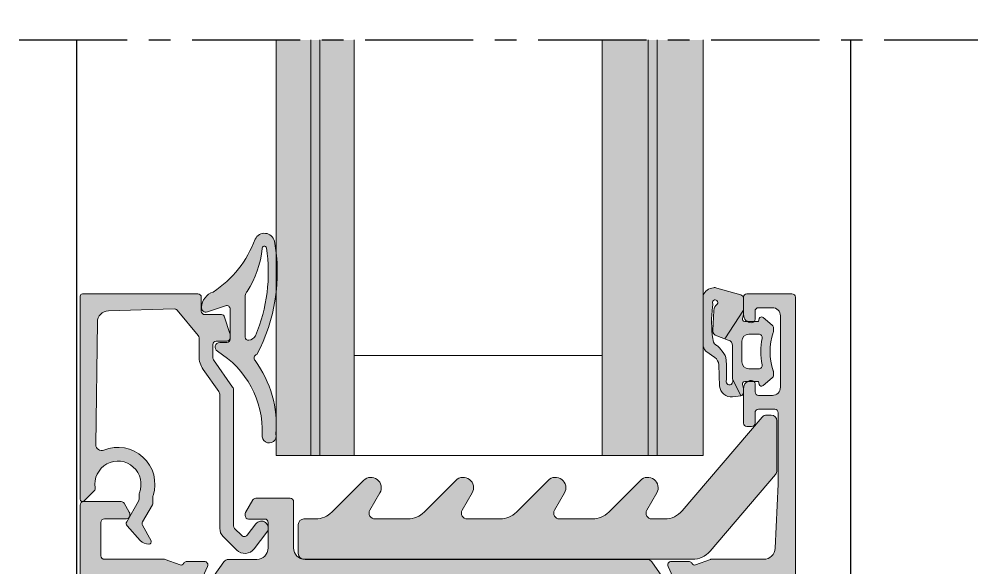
# Model space of a CAD drawing. Header units: millimetres. Extents: x -576 to 4430, y -1196 to 2690.
# Drawn here: x 2105.23 to 2146.53, y -722.41 to -698.63 of the extents above; entities that cross this region are included whole.
import ezdxf

# ---------------------------------------------------------------- set-up
doc = ezdxf.new("R2010")
doc.units = ezdxf.units.MM
doc.header["$LTSCALE"] = 0.25
doc.header["$MEASUREMENT"] = 0
doc.linetypes.add('CENTER', pattern=[2, 1.25, -0.25, 0.25, -0.25])
for name, color, linetype, lineweight in [('01_Aluminium [Thin]', 141, 'Continuous', 18), ('01_Fill Glass', 254, 'Continuous', 0), ('01_Fill Plastic', 253, 'Continuous', 0), ('01_Fill Polyamide', 10, 'Continuous', 0), ('01_Glazing [Thin]', 6, 'Continuous', 18), ('01_Plastic', 3, 'Continuous', 20), ('01_Polyamide [Thin]', 201, 'Continuous', 18)]:
    doc.layers.add(name, color=color, linetype=linetype, lineweight=lineweight)
doc.layers.add('01_Fill 2°material', color=7, linetype='Continuous', lineweight=0, true_color=0xbfbfbf)
doc.layers.add('01_Fill Aluminum', color=7, linetype='Continuous', lineweight=0, true_color=0xdcdcdc)
doc.layers.add('ASSI', color=1, linetype='CENTER')
doc.layers.add('FINE', color=7, linetype='Continuous')

msp = doc.modelspace()

# ---------------------------------------------------------------- hatches: boundary and pattern name
at = {"layer": '01_Fill 2°material', "ltscale": 0.25}
h = msp.add_hatch(color=256, dxfattribs=at)
h.dxf.hatch_style = 1
edge = h.paths.add_edge_path()
edge.add_arc((2135.377985371025, -710.517764206073), 0.2500000000006058, 68.23312394542693, 101.9635486728974)
edge.add_arc((2135.381624214049, -710.8132235094849), 0.5428696929898681, 95.86373775345935, 157.4037830356056)
edge.add_line((2134.880427593429, -710.6046343174226), (2134.880427593414, -712.7138623764026))
edge.add_arc((2135.279970812252, -712.7329730090564), 0.4000000000000318, 177.2615610439472, 225.2880709756912)
edge.add_line((2134.998553741633, -713.0172342135215), (2135.389968872682, -713.2986681926))
edge.add_arc((2135.156457366001, -713.6234333019452), 0.4000000000002781, 2.472524747665773, 54.28323774687931, ccw=False)
edge.add_line((2135.556084975472, -713.60617717988), (2135.596285147352, -714.5371568361375))
edge.add_arc((2136.094886124858, -714.4997795004679), 0.4999999999926932, 184.2871264373142, 277.0063922753102)
edge.add_line((2136.155876163507, -714.9960457749398), (2136.506708659097, -714.952929229315))
edge.add_line((2136.506708659097, -714.952929229315), (2136.155427575895, -714.2199284194016))
edge.add_arc((2135.945373804434, -714.3009884725466), 0.2251517690805374, -44.01032724386289, 21.101673398898583, ccw=False)
edge.add_arc((2136.107867809725, -714.4771975688777), 0.01978431694102304, 91.6265369709658, 140.6462485168787)
edge.add_arc((2136.020541727142, -714.3378939074578), 0.1457933144468498, 148.0507189485676, 299.60656444450893, ccw=False)
edge.add_line((2135.896833642478, -714.2607446992547), (2135.893637459084, -713.655063919618))
edge.add_line((2135.893637459084, -713.655063919618), (2135.874536698801, -713.3765974175953))
edge.add_arc((2136.499271770717, -713.1314255576967), 0.6711208169678048, 186.9045579728297, 201.4270942280724, ccw=False)
edge.add_line((2135.833018068415, -713.2121048929489), (2135.747360384391, -713.0755292603467))
edge.add_line((2135.747360384391, -713.0755292603467), (2135.589828680875, -712.8781750877101))
edge.add_arc((2135.065675587435, -713.3894147680862), 0.7321901912429457, 44.28544439673465, 57.09756248402728)
edge.add_line((2135.463408745061, -712.7746702589798), (2135.430892805532, -712.7528508259015))
edge.add_arc((2135.653517667199, -712.4767970731623), 0.3546371433360143, 180.1939987252208, 231.1153944650085, ccw=False)
edge.add_arc((2140.491464564474, -711.7264694537675), 5.24668493684652, 173.0933286180758, 188.2353001351933, ccw=False)
edge.add_arc((2135.047106378271, -711.0123350771069), 0.2500000000000436, 340.5593035828004, 370.0902391110739)
edge.add_arc((2135.397342518137, -710.9145955031531), 0.117247234685073, -36.65227182053178, 207.3904620052812, ccw=False)
edge.add_arc((2135.724337348034, -711.2822780352221), 0.3779901298675551, 128.041667941924, 177.3249903358306)
edge.add_line((2135.346759104157, -711.2646369460194), (2135.293741196477, -712.1210775224413))
edge.add_arc((2135.543741196477, -712.1210775224422), 0.25, 180.0000000000163, 255.0000000000189)
edge.add_line((2135.479036435202, -712.362558979014), (2135.821182082726, -712.4847239679734))
edge.add_line((2135.821182082726, -712.4847239679734), (2136.63042759315, -711.2374484823681))
edge.add_line((2136.63042759315, -711.2374484823681), (2136.63042759315, -710.7273350130731))
edge.add_arc((2136.480427593151, -710.7273350130722), 0.1499999999998352, 5.44510961466554e-12, 75.00000000170918)
edge.add_line((2136.519250449911, -710.582446139128), (2135.470693119907, -710.2855891141749))
at = {"layer": '01_Fill Aluminum', "ltscale": 0.25}
h = msp.add_hatch(color=256, dxfattribs=at)
h.dxf.hatch_style = 1
h.paths.add_polyline_path([(2114.140520826515, -711.5410871608746, 0.3249196962328215), (2113.997862349071, -711.437439710031), (2113.280428497777, -711.437439710031, -0.4142136209387942), (2113.130428497777, -711.2874396800377), (2113.13042861775, -710.6874407646428, 0.4142136209387945), (2112.98042861775, -710.5374407346495), (2107.980427593151, -710.537440734653, 0.414213562372886), (2107.880427593151, -710.6374407346532), (2107.880427593151, -719.4374407346531, 0.6681786379191045), (2108.051138271269, -719.5081514127718), (2108.488116456859, -719.0711732271825, 0.2397131860926613), (2108.53023599481, -718.9418469165589, -1.314619193601687), (2110.445051094259, -719.1620585344397, 0.09647240044978941), (2110.434087804047, -719.2183505705668), (2110.434087804047, -719.4374407346527, -0.1316524975874019), (2110.413991614614, -719.5124407346527), (2109.894846886906, -720.4116257795249, 0.3249196962327333), (2109.913278973652, -720.5869953704788), (2110.482397760649, -721.2190658177428, 0.2214433755513782), (2110.870941149663, -721.3842124175279, 0.5436583071637737), (2110.951258773002, -721.2368236822138), (2110.584395539765, -720.5604292961413, -0.2608278656960112), (2110.586346077735, -720.4139140476163), (2111.013991614614, -719.6732102501118, 0.1316524975878757), (2111.034087804047, -719.5982102501113), (2111.034087804046, -719.3226111968438, -0.0779544485898487), (2111.0412922519, -719.2766826622791, 0.639470901000181), (2108.904269128431, -717.3092252736759, -0.5356632447755438), (2108.558352643289, -717.0777287310942), (2108.624455433453, -711.7672263561136, -0.4022031260866216), (2109.110052333129, -711.2736560310695), (2111.956138713587, -711.1918577962047, -0.2378242316413792), (2112.080080015336, -711.2455104369992), (2112.995608386915, -712.3429116692603, -0.175594690743705), (2113.03042824232, -712.4390029502963), (2113.030428242319, -713.236099675386, 0.153914743281713), (2113.211276247834, -713.8096761828643), (2113.885215591773, -714.7721611357039, -0.1539147432815865), (2113.930427593152, -714.9155552625735), (2113.930427593151, -720.6979342281198, 0.1989123673796786), (2114.076874202558, -721.0514876187132), (2114.663274652701, -721.6378880688563, 0.4579875136935398), (2115.418386335944, -721.5822456340948), (2115.96834177089, -720.866275161419, 1.000038316706575), (2115.492499409545, -720.5007973281365), (2115.111080231029, -720.9974342843833, -0.4529657504803072), (2114.886050122603, -721.0121354013341), (2114.574361575973, -720.7004468547044, -0.1989123673796591), (2114.530427593151, -720.5943808375268), (2114.530427593151, -714.7263759606068, 0.1539147432816346), (2114.485215591772, -714.582981833737), (2113.657555443147, -713.4009608606617, -0.1539147432816347), (2113.63042824232, -713.3149243845403), (2113.63042824232, -712.7374397100309, -0.4142135623730951), (2113.78042824232, -712.587439710031), (2114.230428701863, -712.587439710031, 0.414213562373095), (2114.380428701863, -712.4374397100308), (2114.380428701863, -712.3032053453206, 0.07870170682469588), (2114.373087179308, -712.2568527961647)])
h = msp.add_hatch(color=256, dxfattribs=at)
h.dxf.hatch_style = 1
h.paths.add_polyline_path([(2133.498356306611, -722.135002125779), (2134.287820426015, -722.1402306751697, -0.2944133975670919), (2134.39438384249, -722.209936542743), (2134.397667993518, -722.2173128667222, 0.3927928019775445), (2134.544769167466, -722.2800899576422), (2135.219538309797, -722.0374484823669), (2137.503647149031, -722.0374484823678, 0.4008390878227155), (2138.003121037877, -721.5603795608683), (2138.13042759315, -718.7874484823683), (2138.13042759315, -715.6874484823685, 0.4142135623729043), (2137.98042759315, -715.5374484823683), (2137.28042759315, -715.5374484823678, 0.4142135623729892), (2137.13042759315, -715.6874484823679), (2137.130427593149, -716.1374484823687, -0.4142135623728002), (2136.98042759315, -716.2874484823678), (2136.78042759315, -716.2874484823678, -0.414213562373095), (2136.63042759315, -716.137448482368), (2136.63042759315, -714.6374484823677, -0.414213562372908), (2136.98042759315, -714.2874484823678, -0.4142135623732821), (2137.13042759315, -714.437448482368), (2137.13042759315, -714.787448482368, 0.414213562373317), (2137.28042759315, -714.9374484823684), (2137.88042759315, -714.9374484823679, 0.4142135623728727), (2138.23042759315, -714.5874484823681), (2138.23042759315, -711.4874484823681, 0.4142135623730949), (2137.88042759315, -711.1374484823682), (2137.280427593149, -711.1374484823682, 0.4142135623727136), (2137.13042759315, -711.2874484823673), (2137.13042759315, -711.6374484823681, -0.4142135623722968), (2136.98042759315, -711.7874484823678, -0.4142135623733343), (2136.63042759315, -711.4374484823687), (2136.63042759315, -710.6874484823684, -0.4142135623732683), (2136.78042759315, -710.5374484823683), (2138.730427593149, -710.5374484823683, -0.4142135623730813), (2138.880427593149, -710.6874484823677), (2138.880427593151, -751.2874484823683, -0.4142135623731865), (2138.630427593151, -751.5374484823683), (2137.030427593151, -751.5374484823678, -0.4142135623728911), (2136.880427593151, -751.387448482368), (2136.880427593151, -750.3374484823682, -0.414213562373227), (2137.030427593151, -750.1874484823679), (2137.230427593151, -750.1874484823679, -0.4142135623733881), (2137.380427593151, -750.3374484823685), (2137.380427593151, -750.787448482368, 0.4142135623737749), (2137.530427593151, -750.9374484823684), (2137.879416353966, -750.9374484823679, 0.4142135623723565), (2138.029416353965, -750.7874484823682), (2138.029416353966, -750.4124484823676, -0.2679491924303127), (2138.104416353965, -750.2825446718002, 0.2679491924305792), (2138.179416353965, -750.1526408612326), (2138.179416353966, -747.9222561035033, 0.2679491924313815), (2138.104416353965, -747.7923522929356, -0.267949192431324), (2138.029416353966, -747.6624484823681), (2138.029416353966, -747.2874484823681, 0.4142135623727135), (2137.879416353966, -747.1374484823682), (2137.530427593151, -747.1374484823677, 0.4142135623731781), (2137.380427593151, -747.2874484823675), (2137.380427593151, -747.7374484823677, -0.4142135623727968), (2137.230427593151, -747.8874484823677), (2137.030427593151, -747.8874484823677, -0.4142135623730949), (2136.880427593151, -747.7374484823678), (2136.880427593151, -745.9374484823683, -0.4142135623730949), (2137.030427593151, -745.7874484823683), (2137.380427593151, -745.7874484823683, -0.4142135623730952), (2137.53042759315, -745.9374484823682), (2137.53042759315, -746.387448482368, 0.4142135623730951), (2137.68042759315, -746.5374484823678), (2137.980427593151, -746.5374484823678, 0.4142135623730951), (2138.130427593151, -746.3874484823679), (2138.130427593151, -738.137448482368, 0.414213562373095), (2137.980427593151, -737.9874484823681), (2137.680427593151, -737.9874484823681, 0.4142135623730948), (2137.530427593151, -738.1374484823682), (2137.530427593151, -738.5874484823678, -0.414213562373095), (2137.380427593151, -738.7374484823677), (2137.030427593151, -738.7374484823677, -0.4142135623729665), (2136.880427593151, -738.587448482368), (2136.880427593151, -737.5374484823682, -0.4142135623732234), (2137.03042759315, -737.3874484823682), (2137.980427593151, -737.3874484823682, 0.414213562373095), (2138.130427593151, -737.2374484823681), (2138.130427593151, -736.8871671371421), (2138.003121037877, -734.114236058629, 0.4008390878226632), (2137.503647149031, -733.6371671371294), (2134.930427593148, -733.6371671371298), (2134.780427593148, -733.4871671371297), (2134.630427593148, -733.6371671371298), (2132.630427593151, -733.6371671371298, -0.414213562373095), (2132.380427593151, -733.3871671371298), (2132.380427593151, -733.137167137128, -0.4142135623730951), (2132.630427593151, -732.887167137128, 0.4142135623730951), (2132.880427593151, -732.637167137128), (2132.880427593151, -729.2255177663204, 0.3163632502771351), (2132.781184507206, -729.0843663027233), (2132.044769167466, -728.8195573580933, 0.4030676595764337), (2131.895961644643, -728.8859966009276, -0.3037679387649124), (2131.787820426015, -728.9594166405655), (2130.998356306611, -728.9646451899562, -0.5465408765687934), (2130.860603071996, -728.7530306928612), (2131.335324965266, -727.6993995231757, -0.1779750489193862), (2131.407792933312, -727.6254943212933), (2131.661504377073, -727.505134716001, -0.577350269188966), (2131.804040508965, -727.6035392438689), (2131.799389590621, -727.6610866355726, 0.2679491924307316), (2131.86368127905, -727.7966099870616), (2132.678059567179, -728.3588429443134), (2132.769402840492, -728.3995115903581, 0.855495286058528), (2132.930422994916, -728.1506726665428, -0.2134110148108514), (2132.880427593151, -728.0388733806243), (2132.880427593151, -726.1124801787153, 0.5296555916962286), (2132.675129256038, -725.9730452694832, 0.2356194661248397), (2132.541679474148, -725.9844475591237), (2131.782528556335, -726.4478352584429, -0.5855240683198659), (2131.630427593151, -726.3624801787154), (2131.630427593151, -725.6496885620026, -0.2614125764230867), (2131.86992277723, -725.2229131633648), (2132.013305888434, -725.1353917384905, -0.1378721067474935), (2132.273810704354, -725.0621671371282), (2133.980427593221, -725.0621671371282, 0.414213562373095), (2134.130427593221, -724.9121671371281), (2134.130427593221, -724.737167137063, -0.58552406831972), (2134.282528556405, -724.6518120573354), (2135.041679474148, -725.1151997566114, 0.2356194661233893), (2135.175129256038, -725.1266020462523, 0.5296555916971453), (2135.380427593151, -724.9871671370202), (2135.380427593151, -723.0607739351107, -0.2134110148108923), (2135.430422994915, -722.9489746491926, 0.8554952860603914), (2135.269402840491, -722.7001357253775), (2135.178059567179, -722.7408043714222), (2134.36368127905, -723.3030373286734, 0.3390268321755232), (2134.299671656229, -723.4738860320879, -0.6556531355645032), (2134.161504377073, -723.5945125997345), (2133.907792933311, -723.4741529944415, -0.1779757333226112), (2133.835324801759, -723.4002474296591), (2133.360603071996, -722.3466166228743, -0.5465408765687958)])
h.paths.add_polyline_path([(2133.780427593151, -726.0371671371281), (2134.630427593148, -726.0371671371281), (2134.780427593148, -725.887167137128), (2134.930427593148, -726.0371671371281), (2136.030427593151, -726.0371671371281, 0.4142135623730951), (2136.180427593151, -725.8871671371282), (2136.180427593151, -722.9374484823663, -0.4142135623731757), (2136.330427593151, -722.787448482366), (2137.980427593151, -722.7874484823665, -0.4142135623730129), (2138.130427593151, -722.9374484823666), (2138.130427593151, -732.7371671371286, -0.4142135623730936), (2137.980427593151, -732.887167137128), (2133.780427593151, -732.887167137128, -0.4142135623730742), (2133.630427593152, -732.7371671371284), (2133.630427593151, -726.1871671371282, -0.4142135623731156)], flags=16)
h = msp.add_hatch(color=256, dxfattribs=at)
h.dxf.hatch_style = 1
h.paths.add_polyline_path([(2111.330432191456, -722.9489746491928, -0.2134110148111679), (2111.380427593221, -723.0607739351111), (2111.380427593221, -724.9871671370204, 0.5296555916975583), (2111.585725930334, -725.1266020462522, 0.2356194661236414), (2111.719175712223, -725.1151997566114), (2112.478326629966, -724.6518120573354, -0.5855240683197204), (2112.630427593151, -724.737167137063), (2112.630427593151, -724.9121671371283, 0.414213562373095), (2112.78042759315, -725.0621671371282), (2114.487044482018, -725.0621671371282, -0.1378721067474934), (2114.747549297937, -725.1353917384905), (2114.890932409141, -725.2229131633648, -0.2614125764230868), (2115.130427593221, -725.6496885620026), (2115.130427593221, -726.3624801787154, -0.5855240683198655), (2114.978326630036, -726.4478352584429), (2114.219175712223, -725.9844475591237, 0.2356194661248353), (2114.085725930333, -725.9730452694832, 0.5296555916962247), (2113.880427593221, -726.1124801787153), (2113.880427593221, -728.0388733806243, -0.2134110148108538), (2113.830432191456, -728.1506726665428, 0.8554952860585355), (2113.991452345879, -728.3995115903581), (2114.082795619192, -728.3588429443134), (2114.897173907321, -727.7966099870619, 0.3390268321755298), (2114.961183530142, -727.6257612836476, -0.6556531355640814), (2115.099350809298, -727.505134716001), (2115.35306225306, -727.6254943212933, -0.1779757333230815), (2115.425530384612, -727.6993998860762), (2115.900252114375, -728.7530306928612, -0.5465408765686788), (2115.76249887976, -728.9646451899562), (2114.973034760356, -728.9594166405655, -0.2944133975748449), (2114.866471343879, -728.8897107729889), (2114.863187192855, -728.8823344490165, 0.3927928019857287), (2114.716086018905, -728.8195573580934), (2113.979670679095, -729.084366302749, 0.3163632502770414), (2113.88042759315, -729.2255177663459), (2113.88042759315, -732.637167137128, 0.4142135623730951), (2114.13042759315, -732.887167137128, -0.4142135623730951), (2114.38042759315, -733.137167137128), (2114.38042759315, -733.3871671371298, -0.414213562373095), (2114.13042759315, -733.6371671371298), (2112.130427593154, -733.6371671371298), (2111.980427593154, -733.4871671371297), (2111.830427593154, -733.6371671371298), (2109.25720803727, -733.6371671371294, 0.400839087822616), (2108.757734148424, -734.1142360586288), (2108.63042759315, -736.8871671371421), (2108.63042759315, -737.2374484823681, 0.4142135623730952), (2108.78042759315, -737.3874484823682), (2109.730427593151, -737.3874484823682, -0.4142135623733485), (2109.880427593151, -737.5374484823684), (2109.88042759315, -738.587448482368, -0.4142135623728418), (2109.73042759315, -738.7374484823677), (2109.38042759315, -738.7374484823677, -0.4142135623730952), (2109.23042759315, -738.5874484823676), (2109.23042759315, -738.137448482368, 0.4142135623730951), (2109.08042759315, -737.9874484823681), (2108.78042759315, -737.9874484823681, 0.4142135623730951), (2108.630427593151, -738.137448482368), (2108.630427593151, -746.3874484823681, 0.4142135623731019), (2108.78042759315, -746.5374484823678), (2109.080427593151, -746.5374484823678, 0.4142135623730916), (2109.230427593151, -746.387448482368), (2109.230427593151, -745.9374484823684, -0.4142135623730951), (2109.380427593151, -745.7874484823683), (2109.73042759315, -745.7874484823683, -0.4142135623730951), (2109.88042759315, -745.9374484823683), (2109.88042759315, -747.7374484823678, -0.4142135623730948), (2109.73042759315, -747.8874484823677), (2109.530427593151, -747.8874484823677, -0.4142135623725055), (2109.380427593151, -747.7374484823681), (2109.38042759315, -747.2874484823673, 0.4142135623728868), (2109.23042759315, -747.1374484823677), (2108.881438832335, -747.1374484823682, 0.4142135623730672), (2108.731438832335, -747.2874484823683), (2108.731438832336, -747.6624484823674, -0.2679491924319278), (2108.656438832335, -747.7923522929354, 0.267949192431714), (2108.581438832335, -747.9222561035034), (2108.581438832336, -750.1526408612327, 0.2679491924305985), (2108.656438832336, -750.2825446718002, -0.2679491924307155), (2108.731438832336, -750.4124484823678), (2108.731438832336, -750.7874484823681, 0.4142135623727136), (2108.881438832335, -750.9374484823679), (2109.23042759315, -750.9374484823684, 0.4142135623740663), (2109.380427593151, -750.7874484823675), (2109.38042759315, -750.3374484823687, -0.4142135623736847), (2109.53042759315, -750.1874484823679), (2109.73042759315, -750.1874484823679, -0.4142135623733518), (2109.880427593151, -750.3374484823685), (2109.88042759315, -751.3874484823682, -0.414213562372755), (2109.73042759315, -751.5374484823678), (2108.130427593151, -751.5374484823683, -0.4142135623731783), (2107.880427593151, -751.2874484823683), (2107.880427593151, -719.6874484823661, -0.4142135623735874), (2108.030427593151, -719.537448482366), (2109.655149918176, -719.5374484823687, -0.2679491924307036), (2109.785053728744, -719.6124484823689), (2110.010331403717, -720.0026408612331, -0.1316524975873677), (2110.030427593149, -720.077640861233), (2110.030427593149, -720.1374484823695, -0.4142135623736557), (2109.880427593149, -720.2874484823697), (2108.930427593149, -720.2874484823678, 0.414213562373194), (2108.780427593149, -720.437448482368), (2108.780427593147, -721.8874484823674, 0.4142135623736569), (2108.930427593147, -722.0374484823678), (2111.541316876574, -722.0374484823669), (2112.216086018905, -722.2800899576422, 0.4030676595767079), (2112.364893541729, -722.2136507148078, -0.3037679387654012), (2112.473034760356, -722.1402306751697), (2113.26249887976, -722.135002125779, -0.546540876568679), (2113.400252114375, -722.3466166228743), (2112.925530221105, -723.4002477925594, -0.1779750489191), (2112.85306225306, -723.4741529944415), (2112.599350809299, -723.5945125997346, -0.5773502691920697), (2112.456814677405, -723.4961080718656), (2112.461465595751, -723.4385606801638, 0.2679491924329355), (2112.397173907322, -723.3030373286734), (2111.582795619192, -722.7408043714222), (2111.49145234588, -722.7001357253774, 0.8554952860608576)])
h.paths.add_polyline_path([(2113.13042759315, -726.187167137128), (2113.13042759315, -732.7371671371282, -0.4142135623730943), (2112.98042759315, -732.887167137128), (2108.78042759315, -732.887167137128, -0.4142135623730975), (2108.630427593151, -732.7371671371288), (2108.630427593151, -722.9374484823659, -0.4142135623730138), (2108.78042759315, -722.7874484823665), (2110.43042759315, -722.787448482366, -0.4142135623731757), (2110.58042759315, -722.9374484823663), (2110.58042759315, -725.8871671371282, 0.414213562373095), (2110.73042759315, -726.0371671371281), (2111.830427593153, -726.0371671371281), (2111.980427593154, -725.887167137128), (2112.130427593153, -726.0371671371281), (2112.98042759315, -726.0371671371281, -0.4142135623730951)], flags=16)
at = {"layer": '01_Fill Glass', "ltscale": 0.25}
h = msp.add_hatch(color=256, dxfattribs=at)
h.dxf.hatch_style = 1
h.paths.add_polyline_path([(2134.880427593149, -678.5374484823665), (2130.50042759315, -678.5374484823665), (2130.50042759315, -696.5374484823665), (2134.880427593149, -696.5374484823665)])
h.paths.add_polyline_path([(2119.760427593149, -678.5374484823665), (2116.380427593149, -678.5374484823665), (2116.380427593149, -679.7475284466138, -0.009875428641327755), (2116.380427593149, -679.9342503595614), (2116.380427593149, -685.6568813185878, -0.05323101516595719), (2116.380427593149, -687.2694245564214), (2116.380427593149, -696.5374484823665), (2119.760427593149, -696.5374484823665)])
h.paths.add_polyline_path([(2119.760427593149, -699.5374484823665), (2116.380427593149, -699.5374484823665), (2116.380427593149, -708.8054724083081, -0.05323101516622317), (2116.380427593149, -710.4180156461496), (2116.380427593149, -716.1406466051301, -0.009875428645835823), (2116.380427593149, -716.3273685181628), (2116.380427593149, -717.5374484823665), (2119.760427593149, -717.5374484823665)])
h.paths.add_polyline_path([(2134.880427593149, -699.5374484823665), (2130.500427593149, -699.5374484823665), (2130.500427593149, -717.5374484823665), (2134.880427593149, -717.5374484823665)])
at = {"layer": '01_Fill Plastic', "ltscale": 0.25}
h = msp.add_hatch(color=256, dxfattribs=at)
h.dxf.hatch_style = 1
h.paths.add_polyline_path([(2115.537707244891, -713.1709741509903, 0.1686678630860105), (2116.299786554383, -708.2473571221967, 0.6985064420418032), (2115.465650901033, -708.1667287239611, -0.1590991144742027), (2113.647205372531, -710.4571534281813, 0.3028165420599411), (2113.132734457365, -711.1112046608399, 0.5367706748599178), (2113.395277483967, -711.3166411648644), (2114.183060280811, -711.0544512016695, -0.511772545500896), (2114.380428701863, -711.1967755941221), (2114.380428701863, -712.496775594122, -0.4142135623730953), (2114.230428701863, -712.6467755941221), (2113.930428701863, -712.6467755941221, 0.7542161407887289), (2113.826848892354, -713.0238083783361, -0.2719701154557049), (2115.768478421556, -716.6360973866776, 1.248094821065304), (2116.366395472283, -716.6097257921292, 0.1806414587843608), (2115.459016588193, -713.4286978515047, -0.5713882184752502)])
h.paths.add_polyline_path([(2115.031630634015, -712.4354239269762), (2115.031630634015, -710.6141549729905, -0.1383337806737028), (2115.123227499013, -710.4295124916785, 0.117416946055479), (2115.767581266451, -708.5773772050684, -1.056348418229265), (2115.957423253477, -708.5487802131181, -0.1365991260133693), (2115.478736375048, -712.3577919326272, -0.2349743539514161), (2115.185351925746, -712.5486784134691, -0.4562236275666046)], flags=16)
h = msp.add_hatch(color=256, dxfattribs=at)
h.dxf.hatch_style = 1
h.paths.add_polyline_path([(2135.821182082726, -712.4847239679734), (2135.970132340689, -712.537907478421, -0.3394542591779734), (2136.155427579415, -712.7793889359332), (2136.155427575894, -714.2199284194025), (2136.506708659097, -714.952929229315, 0.3635220656709756), (2136.63042759315, -714.8052494894296), (2136.63042759315, -714.6374484823677), (2136.583826386669, -714.4632981807476, -0.493041807867334), (2136.680427593149, -714.3374484823685), (2137.28042759315, -714.3374484823685), (2137.314157547805, -714.4633303868782, 0.5486187866261858), (2137.475028891402, -714.5140529266796), (2137.876845734603, -714.1768885617498, 0.2216946626429748), (2137.930427593149, -714.0619818952823), (2137.930427593149, -713.9163682739304, 0.08471955629338988), (2137.921937027113, -713.8666180970499, -0.1706640371966394), (2137.921937027113, -712.2082788676867, 0.08471955629338498), (2137.930427593149, -712.1585286908053), (2137.930427593149, -712.0129150694543, 0.2216946626427947), (2137.876845734603, -711.8980084029868), (2137.475028891403, -711.5608440380561, 0.5486187866265202), (2137.314157547805, -711.6115665778575), (2137.28042759315, -711.7374484823681), (2136.680427593149, -711.7374484823681, -0.4930418078672826), (2136.583826386669, -711.6115987839889), (2136.63042759315, -711.4374484823679), (2136.63042759315, -711.2374484823681)])
h.paths.add_polyline_path([(2136.55542757992, -712.5874484815781, -0.414213561602283), (2136.855427579919, -712.2874484823683), (2137.290026282289, -712.2874484823683, -0.4734736942744691), (2137.437095199216, -712.4669566790903, 0.09933114856506038), (2137.437095199216, -713.6079402856462, -0.4734736942741639), (2137.290026282289, -713.7874484823683), (2136.855427577551, -713.7874484823683, -0.4142135631438306), (2136.555427577552, -713.4874484815787)], flags=16)
at = {"layer": '01_Fill Plastic'}
msp.add_hatch(color=256, dxfattribs=at).paths.add_polyline_path([(2138.020541494228, -718.3575769488499, 0.1785576238053416), (2138.08042759315, -718.1952294677576), (2138.08042759315, -716.0374484823669, 0.4142135623730951), (2137.83042759315, -715.7874484823669), (2137.634809639585, -715.7874484823669, 0.219426907386545), (2137.444695738508, -715.8751010012747), (2133.97618116437, -719.9368384067348, -0.2194269073865445), (2133.215725560058, -720.287448482366), (2132.6536326739, -720.287448482366, -0.577350269189692), (2132.437126322954, -719.912448482366), (2132.870139024853, -719.1624484823535, 0.8769764629927752), (2132.162229541616, -718.6192504308195), (2130.786924708883, -719.9945552635527, -0.1989123673792008), (2130.079817927698, -720.287448482366), (2128.653632673901, -720.2874484823683, -0.5773502691902231), (2128.437126322954, -719.9124484823664), (2128.870139024853, -719.1624484823535, 0.8769764629927714), (2128.162229541616, -718.6192504308195), (2126.786924708883, -719.9945552635527, -0.1989123673782891), (2126.079817927702, -720.287448482366), (2124.653632673903, -720.2874484823733, -0.5773502691913927), (2124.437126322953, -719.9124484823676), (2124.870139024853, -719.1624484823535, 0.8769764629927711), (2124.162229541616, -718.6192504308195), (2122.786924708873, -719.9945552635627, -0.1989123673792836), (2122.079817927685, -720.2874484823769), (2120.653632673896, -720.2874484823787, -0.5773502691899656), (2120.43712632295, -719.912448482379), (2120.87013902485, -719.162448482366, 0.8769764629925677), (2120.162229541613, -718.6192504308323), (2118.786924708892, -719.9945552635527, -0.1989123673796149), (2118.079817927706, -720.287448482366), (2117.580427593148, -720.287448482366, 0.4142135623730949), (2117.330427593148, -720.537448482366), (2117.330427593148, -721.787448482374, 0.4142135623732053), (2117.580427593148, -722.0374484823742), (2134.417068054182, -722.0374484823678, 0.2194269073864251), (2135.177523658493, -721.6868384067367)])
at = {"layer": '01_Fill Polyamide', "ltscale": 0.25}
h = msp.add_hatch(color=256, dxfattribs=at)
h.dxf.hatch_style = 1
h.paths.add_polyline_path([(2132.653875982368, -722.148522854434, 0.2435233174976192), (2132.449726103346, -722.0428240182237), (2117.630427588132, -722.0428238695595, -0.4142135594349167), (2117.130427593148, -721.5428238695594), (2117.130427593148, -719.5428240182239, 0.4142135623731614), (2116.980427593149, -719.392824018224), (2115.4923078085, -719.392824018224, 0.2679491924313477), (2115.362403997932, -719.4678240182243), (2115.050523782581, -720.0080163970891, 0.1316524975864653), (2115.030427593148, -720.0830163970886, 0.5690505240453697), (2115.180427593149, -720.2928240182241), (2115.880427593148, -720.2928240182241, -0.4142135623730956), (2116.030427593148, -720.442824018224), (2116.030427593148, -721.5428240182237, -0.4142135623730951), (2115.530427593148, -722.0428240182237), (2114.311129085534, -722.0428240182237, 0.2435233201543006), (2114.106979204003, -722.148522854434), (2113.201601537423, -723.4294047164972, -0.2435233201539471), (2113.079111608505, -723.4928240182235), (2112.737760741404, -723.4928240182239, -0.131570996525117), (2112.43792726931, -723.4125353698532), (2111.733622091569, -723.0062054596192, 0.2451622715625713), (2111.641200435827, -723.0022809480456, 0.5078219780484726), (2111.380427593151, -723.1928240182237), (2111.380427593151, -724.8928240182236, 0.5078219780484142), (2111.641200435828, -725.0833670884023, 0.2451622715631937), (2111.733622091569, -725.0794425768286), (2112.437927269307, -724.6731126665949, -0.1315709965251151), (2112.737760741401, -724.5928240182238), (2113.467424972016, -724.5928240182238, 0.2435233201542832), (2113.875724735078, -724.3814263458031), (2114.642591814105, -723.296502155161, -0.2435233201542842), (2115.132551529779, -723.0428249482561), (2131.628303656593, -723.0428249482561, -0.2435233201542838), (2132.118263372266, -723.296502155161), (2132.885130451294, -724.3814263458031, 0.2435233201542832), (2133.293430214355, -724.5928240182238), (2134.023094444971, -724.5928240182238, -0.1315709965251151), (2134.322927917065, -724.6731126665949), (2135.027233094802, -725.0794425768286, 0.2451622715630334), (2135.119654750544, -725.0833670884022, 0.5078219780484433), (2135.380427593221, -724.8928240182236), (2135.380427593221, -723.1928240182237, 0.5078219780483916), (2135.119654750544, -723.0022809480456, 0.2451622715627192), (2135.027233094802, -723.0062054596192), (2134.322927917063, -723.412535369853, -0.1315709965251881), (2134.023094444968, -723.4928240182239), (2133.681743577867, -723.4928240182235, -0.243523320153949), (2133.559253648948, -723.4294047164972)])

# ---------------------------------------------------------------- linework, layer by layer
at = {"layer": '01_Aluminium [Thin]'}
msp.add_lwpolyline([(2111.0412922519, -719.2766826622787, 0.07795444858954005), (2111.034087804046, -719.3226111968434), (2111.034087804047, -719.5982102501116, -0.1316524975874838), (2111.013991614614, -719.6732102501119), (2110.586346077735, -720.4139140476168, 0.2608278656967649), (2110.584395539765, -720.560429296142), (2110.951258773002, -721.2368236822135, -0.5685093927568832), (2110.863355873978, -721.3845005145636), (2110.853970173388, -721.3845005145636, -0.212556561670061), (2110.482397760649, -721.2190658177433), (2109.913278973652, -720.5869953704791, -0.3249196962327348), (2109.894846886906, -720.4116257795254), (2110.413991614614, -719.512440734653, 0.1316524975872261), (2110.434087804047, -719.4374407346531), (2110.434087804047, -719.2183505705666, -0.09647240044982194), (2110.445051094259, -719.1620585344394, 1.314619193601183), (2108.53023599481, -718.9418469165585, -0.2397131860924494), (2108.48811645686, -719.071173227182), (2108.051138271269, -719.5081514127719, -0.6681786379185342), (2107.880427593151, -719.4374407346531), (2107.880427593151, -710.637440734653, -0.4142135623732282), (2107.980427593151, -710.537440734653), (2112.980427593151, -710.537440734653, -0.414215613228528), (2113.13042861775, -710.6874407603582), (2113.130428497777, -711.2874396843226, 0.4142136125722515), (2113.280428497777, -711.437439710031), (2113.997862349071, -711.437439710031, -0.3249196962328572), (2114.140520826515, -711.5410871608747), (2114.373087179308, -712.2568527961648, -0.07870170682468189), (2114.380428701863, -712.3032053453207), (2114.380428701863, -712.437439710031, -0.4142135623728175), (2114.230428701863, -712.587439710031), (2113.780428242319, -712.587439710031, 0.4142135623730173), (2113.63042824232, -712.7374397100311), (2113.63042824232, -713.3149243845396, 0.1539147432815944), (2113.657555443147, -713.4009608606611), (2114.485215591772, -714.582981833737, -0.1539147432815825), (2114.530427593151, -714.7263759606067), (2114.530427593151, -720.5943808375264, 0.1989123673799484), (2114.574361575973, -720.7004468547043), (2114.886050122603, -721.012135401334, 0.4529657504802867), (2115.111080231029, -720.9974342843834), (2115.492499409545, -720.5007973281363, -0.9999999999999792), (2115.968355774537, -720.8662569290454), (2115.418386335944, -721.5822456340948, -0.4579875136936188), (2114.663274652701, -721.6378880688562), (2114.076874202558, -721.051487618713, -0.1989123673796791), (2113.930427593151, -720.6979342281197), (2113.930427593152, -714.9155552625734, 0.153914743281608), (2113.885215591773, -714.7721611357038), (2113.211276247835, -713.8096761828651, -0.1539147432815915), (2113.030428242319, -713.2360996753873), (2113.03042824232, -712.4390029502965, 0.1755946907436052), (2112.995608386915, -712.3429116692605), (2112.080080015336, -711.2455104369992, 0.2378242316413056), (2111.956138713587, -711.1918577962047), (2109.110052333129, -711.2736560310695, 0.4022031260866348), (2108.624455433453, -711.7672263561135), (2108.558414448205, -717.0727635071835, 0.542070862359244), (2108.904269128431, -717.309225273676, -0.6394709010001509)], format="xyb", close=True, dxfattribs=at)
for points in [[(2138.880427593151, -751.2874484823683), (2138.880427593149, -710.6874484823679, 0.4142135623728731), (2138.73042759315, -710.5374484823683), (2136.78042759315, -710.5374484823683, 0.4142135623733169), (2136.63042759315, -710.6874484823679), (2136.63042759315, -711.4374484823684, 0.4142135623730237), (2136.980427593149, -711.7874484823678, 0.4142135623734833), (2137.13042759315, -711.6374484823682), (2137.13042759315, -711.2874484823678, -0.4142135623734836), (2137.280427593149, -711.1374484823682), (2137.88042759315, -711.1374484823682, -0.414213562373428), (2138.23042759315, -711.4874484823686), (2138.23042759315, -714.587448482368, -0.4142135623732376), (2137.88042759315, -714.9374484823679), (2137.28042759315, -714.9374484823684, -0.414213562372762), (2137.13042759315, -714.7874484823678), (2137.13042759315, -714.4374484823679, 0.4142135623736499), (2136.980427593149, -714.2874484823678, 0.4142135623730236), (2136.63042759315, -714.6374484823682), (2136.63042759315, -716.1374484823682, 0.4142135623730394), (2136.78042759315, -716.2874484823678), (2136.98042759315, -716.2874484823678, 0.4142135623733725), (2137.130427593149, -716.1374484823682), (2137.13042759315, -715.6874484823684, -0.4142135623734834), (2137.28042759315, -715.5374484823678), (2137.98042759315, -715.5374484823683, -0.4142135623727066), (2138.13042759315, -715.6874484823684), (2138.13042759315, -718.7874484823683), (2138.003121037877, -721.5603795608686, -0.4008390878224811), (2137.503647149031, -722.0374484823678), (2135.245688056785, -722.0374484823669, 0.08651342436167629), (2135.19493114273, -722.04629701877), (2134.544769167466, -722.2800899576423, -0.3927928019853803), (2134.397667993517, -722.2173128667191), (2134.394383842492, -722.2099365427462, 0.2944133975744369), (2134.287820426015, -722.1402306751697), (2133.498356306611, -722.135002125779, 0.5486187866266797), (2133.360999870157, -722.3474898457607), (2133.835324801759, -723.4002474296594, 0.1779757333227744)], [(2107.880427593151, -751.2874484823683), (2107.880427593151, -719.6874484823666, -0.4142135623730395), (2108.03042759315, -719.537448482366), (2109.655149918177, -719.5374484823687, -0.2679491924313863), (2109.785053728745, -719.6124484823695), (2110.010331403718, -720.0026408612343, -0.1316524975876105), (2110.030427593149, -720.0776408612346), (2110.030427593149, -720.1374484823696, -0.4142135623734278), (2109.880427593149, -720.2874484823697), (2108.93042759315, -720.2874484823678, 0.4142135623727066), (2108.780427593149, -720.4374484823675), (2108.780427593147, -721.8874484823673, 0.4142135623726372), (2108.930427593146, -722.0374484823678), (2111.515167129586, -722.0374484823669, -0.08651342436168839), (2111.565924043642, -722.04629701877), (2112.216086018905, -722.2800899576423, 0.3927928019853991), (2112.363187192855, -722.2173128667191), (2112.366471343879, -722.2099365427462, -0.2944133975744368), (2112.473034760356, -722.1402306751697), (2113.26249887976, -722.135002125779, -0.548618786626676), (2113.399855316214, -722.3474898457607), (2112.925530384612, -723.4002474296594, -0.1779757333227744)]]:
    msp.add_lwpolyline(points, format="xyb", dxfattribs=at)
at = {"layer": '01_Glazing [Thin]'}
for p, q in [((2117.880427593149, -717.5374484823665), (2117.880427593149, -699.5374484823665)), ((2118.260427593149, -717.5374484823665), (2118.260427593149, -699.5374484823665)), ((2119.760427593149, -717.5374484823665), (2119.760427593149, -699.5374484823665)), ((2130.500427593149, -717.5374484823665), (2130.500427593149, -699.5374484823665)), ((2132.500427593149, -717.5374484823665), (2132.500427593149, -699.5374484823665)), ((2132.880427593149, -717.5374484823665), (2132.880427593149, -699.5374484823665)), ((2119.760427593149, -713.2124484823676), (2130.500427593149, -713.2124484823676))]:
    msp.add_line(p, q, dxfattribs=at)
msp.add_lwpolyline([(2134.880427593149, -699.5374484823665), (2134.880427593149, -717.5374484823665), (2116.380427593149, -717.5374484823665), (2116.380427593149, -699.5374484823665)], dxfattribs=at)
at = {"layer": '01_Plastic'}
msp.add_line((2135.817912441377, -712.4897634071158), (2136.63042759315, -711.2374484823681), dxfattribs=at)
at = {"layer": '01_Plastic', "ltscale": 0.25}
msp.add_line((2136.155427575894, -714.2199284194025), (2136.506708659097, -714.9529292293155), dxfattribs=at)
at = {"layer": '01_Plastic'}
for points in [[(2113.930428701863, -712.6467755941221, 0.7524982433568572), (2113.826081102467, -713.0233414474014, -0.272029710696627), (2115.768478421556, -716.6360973866776, 1.248094821065313), (2116.366395472283, -716.6097257921292, 0.1806414587843612), (2115.459016588193, -713.4286978515047, -0.5713882184753021), (2115.537707244891, -713.1709741509903, 0.1686678630860103), (2116.299786554383, -708.2473571221967, 0.6985064420418362), (2115.465650901033, -708.1667287239611, -0.1590991144741998), (2113.647205372531, -710.4571534281813, 0.3028165420598103), (2113.132734457365, -711.1112046608396, 0.5367706748602842), (2113.395277483967, -711.3166411648644), (2114.183060280811, -711.0544512016695, -0.5117725455009584), (2114.380428701863, -711.1967755941223), (2114.380428701863, -712.496775594122, -0.4142135623730727), (2114.230428701863, -712.6467755941221)], [(2115.95632721945, -708.5413791920064, -0.1368653522962399), (2115.478736375048, -712.3577919326272, -0.2349743539514184), (2115.185351925746, -712.5486784134691, -0.505344371186135), (2115.031630634015, -712.4152726284897), (2115.031630634015, -710.6141549729905, -0.1383337806736852), (2115.123227499013, -710.4295124916785, 0.1174169460554808), (2115.767581266451, -708.5773772050684, -0.9646854720520451)], [(2137.93042759315, -713.9163682739304), (2137.93042759315, -714.0619818952819, -0.2216946626430081), (2137.876845734603, -714.1768885617498), (2137.475028891402, -714.5140529266796, -0.5486187866267122), (2137.314157547805, -714.4633303868782), (2137.28042759315, -714.337448482368), (2136.68042759315, -714.337448482368, 0.4930418078677276), (2136.583826386669, -714.4632981807476), (2136.63042759315, -714.6374484823677), (2136.63042759315, -714.8052494894296, -0.3635220656717463), (2136.506708659097, -714.9529292293155), (2136.155876163501, -714.9960457749407, -0.4281836298403364), (2135.596285147352, -714.5371568361384), (2135.556084975472, -713.60617717988, 0.229998414771881), (2135.389968872682, -713.2986681925995), (2134.998553741633, -713.017234213522, -0.2126774621090025), (2134.880427593414, -712.7138623764026), (2134.880427593429, -710.604634317423, -0.2751644614747905), (2135.326163032148, -710.2731942872492, -0.1482486960089235), (2135.470693119907, -710.2855891141749), (2136.519250449911, -710.582446139128, -0.3394542588716349), (2136.63042759315, -710.7273350130722), (2136.63042759315, -711.4374484823679), (2136.583826386669, -711.611598783988, 0.4930418078680689), (2136.68042759315, -711.7374484823681), (2137.28042759315, -711.7374484823681), (2137.314157547805, -711.6115665778575, -0.5486187866267122), (2137.475028891403, -711.5608440380561), (2137.876845734603, -711.8980084029859, -0.2216946626428772), (2137.93042759315, -712.0129150694538), (2137.93042759315, -712.1585286908057, -0.08471955629315167), (2137.921937027113, -712.2082788676862, 0.170664037196583), (2137.921937027113, -713.8666180970495, -0.08471955629334697)], [(2136.155427575894, -714.2199284194025), (2136.155427579415, -712.7793889356503, 0.3394542588633513), (2135.97013234069, -712.5379074784205), (2135.479036435202, -712.362558979014, -0.3394542588633822), (2135.293741196478, -712.1210775224417), (2135.347466180698, -711.253214974326, -0.2104988214666982), (2135.491406831836, -710.984587066429, 1.80484133910757), (2135.293239638546, -710.9685353261243, -0.129570901875661), (2135.282853000891, -711.0955428286907, 0.06616561695907498), (2135.298882556718, -712.4779978426232, 0.2259163896485334), (2135.430892805532, -712.7528508259006), (2135.463408745061, -712.7746702589793, -0.1610760473793475), (2135.589828680874, -712.878175087711), (2135.747360384391, -713.0755292603467), (2135.833018068416, -713.2121048929484, -0.05476775492906453), (2135.874536698802, -713.3765974175953), (2135.893637459085, -713.6550639196175), (2135.896833642478, -714.2607446992552, 0.7781693884769572), (2136.092569672335, -714.4646522036305, -0.2172113476244862), (2136.107306239553, -714.4574212235184, 0.2920037080990359)], [(2136.555427577552, -713.4874484823681, 0.414213562373095), (2136.855427577552, -713.7874484823678), (2137.290026282288, -713.7874484823678, 0.4734736942733473), (2137.437095199216, -713.6079402856462, -0.09933114856515282), (2137.437095199217, -712.4669566790894, 0.4734736942734832), (2137.290026282289, -712.2874484823678), (2136.855427579919, -712.2874484823678, 0.4142135623731616), (2136.55542757992, -712.5874484823676)], [(2117.330427593148, -720.537448482366, -0.4142135623731258), (2117.580427593148, -720.287448482366), (2118.079817927705, -720.287448482366, 0.1989123673796871), (2118.786924708892, -719.9945552635527), (2120.162229541613, -718.6192504308324, -0.8769764629927917), (2120.87013902485, -719.162448482366), (2120.43712632295, -719.9124484823787, 0.577350269189534), (2120.653632673896, -720.2874484823787), (2122.079817927698, -720.2874484823769, 0.1989123673796719), (2122.786924708883, -719.9945552635527), (2124.162229541616, -718.6192504308196, -0.8769764629927085), (2124.870139024853, -719.1624484823533), (2124.437126322954, -719.912448482366, 0.5773502691895765), (2124.6536326739, -720.2874484823733), (2126.079817927696, -720.287448482366, 0.1989123673796693), (2126.786924708883, -719.9945552635527), (2128.162229541616, -718.6192504308196, -0.8769764629927085), (2128.870139024853, -719.1624484823533), (2128.437126322954, -719.912448482366, 0.5773502691895611), (2128.6536326739, -720.2874484823683), (2130.079817927696, -720.287448482366, 0.1989123673796693), (2130.786924708883, -719.9945552635527), (2132.162229541616, -718.6192504308196, -0.8769764629927085), (2132.870139024853, -719.1624484823533), (2132.437126322954, -719.912448482366, 0.5773502691896099), (2132.6536326739, -720.287448482366), (2133.215725560058, -720.287448482366, 0.2194269073865619), (2133.976181164369, -719.9368384067352), (2137.444695738508, -715.8751010012747, -0.2194269073865277), (2137.634809639585, -715.7874484823669), (2137.83042759315, -715.7874484823669, -0.414213562373095), (2138.08042759315, -716.0374484823669), (2138.08042759315, -718.195229467758, -0.1785576238053479), (2138.020541494228, -718.3575769488502), (2135.177523658493, -721.6868384067366, -0.2194269073864185), (2134.417068054182, -722.0374484823678), (2117.580427593148, -722.0374484823742, -0.4142135623732282), (2117.330427593148, -721.7874484823742)]]:
    msp.add_lwpolyline(points, format="xyb", close=True, dxfattribs=at)
at = {"layer": '01_Polyamide [Thin]'}
msp.add_lwpolyline([(2133.559253648948, -723.4294047164972), (2132.653875982368, -722.1485228544338, 0.2435233201542759), (2132.449726100838, -722.0428240182237), (2117.630427588132, -722.0428238695595, -0.4142135594349005), (2117.130427593148, -721.5428238695595), (2117.130427593148, -719.5428240182237, 0.4142135623731711), (2116.980427593148, -719.392824018224), (2115.4923078085, -719.392824018224, 0.2679491924311496), (2115.362403997932, -719.4678240182238), (2115.050523782581, -720.0080163970888, 0.1316524975871841), (2115.030427593148, -720.0830163970886), (2115.030427593148, -720.142824018224, 0.4142135623733505), (2115.180427593149, -720.2928240182241), (2115.880427593148, -720.2928240182241, -0.4142135623730063), (2116.030427593148, -720.4428240182237), (2116.030427593148, -721.5428240182237, -0.4142135623731346), (2115.530427593148, -722.0428240182237), (2114.311129085534, -722.0428240182237, 0.2435233201542633), (2114.106979204003, -722.1485228544338), (2113.201601537423, -723.4294047164972, -0.2435233201539361)], format="xyb", dxfattribs=at)
at = {"layer": 'ASSI', "ltscale": 15}
msp.add_line((2105.230877900813, -699.5374484823665), (2180.230427592966, -699.5374484823665), dxfattribs=at)
at = {"layer": 'FINE'}
for p, q in [((2107.730877900813, -760.5814973005693), (2107.730877900813, -699.5374484823665)), ((2141.280751176348, -744.1860138941975), (2141.280505881295, -699.5374484823665))]:
    msp.add_line(p, q, dxfattribs=at)

doc.saveas('drawing.dxf')
